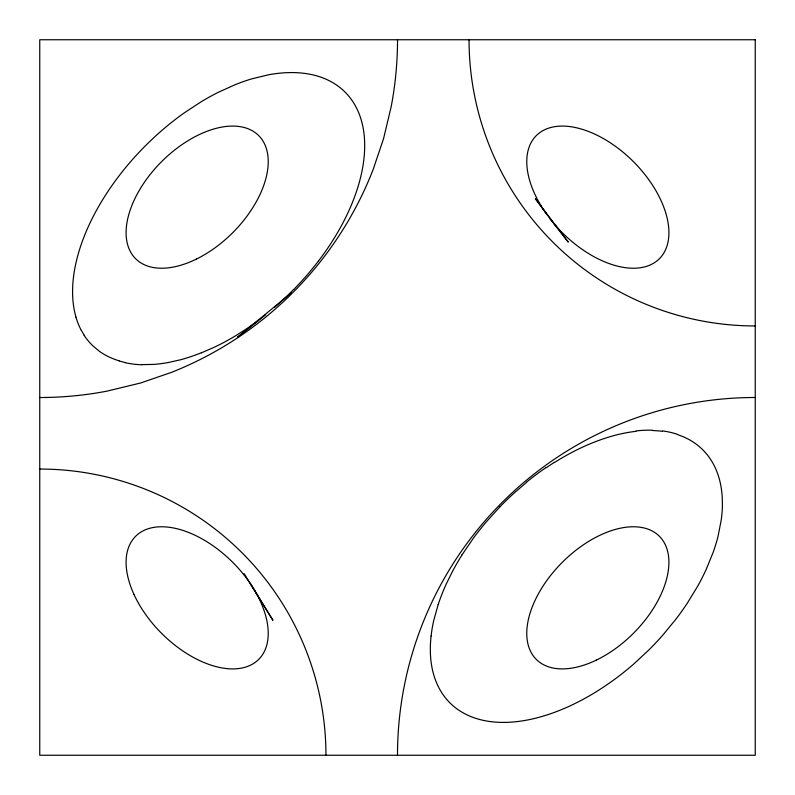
<?xml version="1.0" encoding="UTF-8"?>
<svg xmlns="http://www.w3.org/2000/svg" width="795" height="795" viewBox="0 0 795 795"><rect width="100%" height="100%" fill="white"/><g stroke="black" fill="none" stroke-linecap="round" stroke-linejoin="round"><path stroke-width="1.19" d="M438.154 604.617L433.702 620.637A176.043 101.621 -45 0 0 431.109 635.96M462.143 554.672L473.522 537.986A175.934 101.571 -45 0 1 486.212 521.977L500.115 506.624M293.743 289.539L300.331 282.613A177.096 102.227 -45 0 0 318.547 260.889M526.489 482.436L514.862 492.403A176.033 101.671 -45 0 0 500.115 506.624M291.497 292.719L237.546 337.209L261.664 317.99M546.205 467.699L554.344 462.352M201.383 352.851L213.537 347.574A177.186 102.297 -45 0 0 236.095 335.49L243.638 330.73A177.355 102.396 -45 0 0 258.454 320.305M142.086 364.617L153.216 364.428A175.963 101.601 -45 0 0 168.769 362.421L180.932 359.678A176.321 101.661 -44.9 0 0 201.393 352.741M125.222 362.57L118.952 360.91M677.38 434.517L682.895 436.584A178.646 103.181 -45 0 1 722.228 497.263L722.426 504.587A175.804 101.492 -45 0 1 721.244 519.851L718.133 535.969A175.844 101.541 -45 0 1 713.115 552.465L706.198 569.419A175.904 101.561 -45 0 1 697.603 586.332L687.258 603.266A175.884 101.541 -45 0 1 675.502 619.702L662.493 635.483A176.023 101.621 -45 0 1 648.631 650.171L633.724 664.034A176.003 101.621 -45 0 1 618.182 676.674A180.992 104.493 -45 0 1 610.123 682.547A178.875 103.28 -45 0 1 430.334 650.608A180.982 104.493 -45 0 1 431.099 635.96M554.006 223.822L568.276 242.127L535.393 198.75L552.505 221.894M244.145 573.682L272.943 620.339L250.475 583.798M39.75 397.52A357.661 357.661 0 0 0 107.017 391.13L140.685 382.971L171.392 372.398A357.82 357.82 0 0 0 373.193 169.395L383.578 138.578L391.13 106.947A357.661 357.661 0 0 0 397.52 39.75M755.25 325.95A286.2 286.2 0 0 1 469.05 39.75M39.75 469.05A286.2 286.2 0 0 1 325.95 755.25M397.5 755.25A357.75 357.75 0 0 1 755.25 397.5M265.729 314.691A177.355 102.396 -45 0 1 262.102 317.533M293.663 289.459A176.987 102.008 -45 0 1 274.752 307.188M318.566 260.899A180.753 104.374 -45 0 0 327.142 249.034A178.875 103.27 -45 0 0 291.318 72.574A181.101 104.562 -45 0 0 283.815 72.842A175.884 101.551 -45 0 0 268.293 74.839L251.965 78.804A175.884 101.541 -45 0 0 235.31 84.628L218.287 92.309A175.914 101.551 -45 0 0 201.403 101.631L184.629 112.612A175.864 101.551 -45 0 0 168.451 124.914A181.121 104.572 -45 0 0 152.978 138.449A178.875 103.27 -45 0 0 74.511 311.193A180.604 104.304 -45 0 0 75.952 317.066M81.289 330.382A177.434 102.436 -45 0 1 75.923 317.076M84.21 335.182A182.204 105.139 -45.1 0 1 81.378 330.303M84.081 335.291A177.066 102.277 -44.8 0 0 92.916 345.855L99.454 351.34A178.577 102.982 -44.6 0 0 119.031 360.791M142.007 364.766A176.798 102.197 -45.2 0 1 125.153 362.679M662.613 430.92A177.126 102.426 -45.3 0 1 677.499 434.348M652.765 430.552A182.353 105.198 -44.9 0 1 662.384 431.307M636.109 430.92A177.156 102.366 -45.1 0 1 652.933 430.234M554.373 462.551A179.024 103.171 -44.9 0 1 635.95 431.327M526.399 482.267A176.818 102.376 -45 0 1 546.155 467.5M462.173 554.681A175.884 101.522 -45 0 0 452.415 571.525L446.154 584.216A176.52 101.869 -45 0 0 438.184 604.607M547.059 214.849A87.043 50.264 45 0 1 578.969 128.383A87.043 50.264 45 0 1 666.926 246.172A87.043 50.264 45 0 1 549.723 218.406M755.25 39.75L39.75 39.75L39.75 755.25L755.25 755.25L755.25 39.75M196.484 259.051A87.043 50.264 -45 0 0 259.051 135.955A87.043 50.264 -45 0 0 135.945 196.484A87.043 50.264 -45 0 0 196.484 259.051M133.868 594.193A87.043 50.254 45 0 0 256.805 661.132A87.043 50.254 45 0 0 200.807 538.195A87.043 50.254 45 0 0 133.868 594.193M596.3 660.128A87.043 50.244 -45 0 0 660.148 537.072A87.043 50.244 -45 0 0 537.072 596.31A87.043 50.244 -45 0 0 596.3 660.128"/></g></svg>
